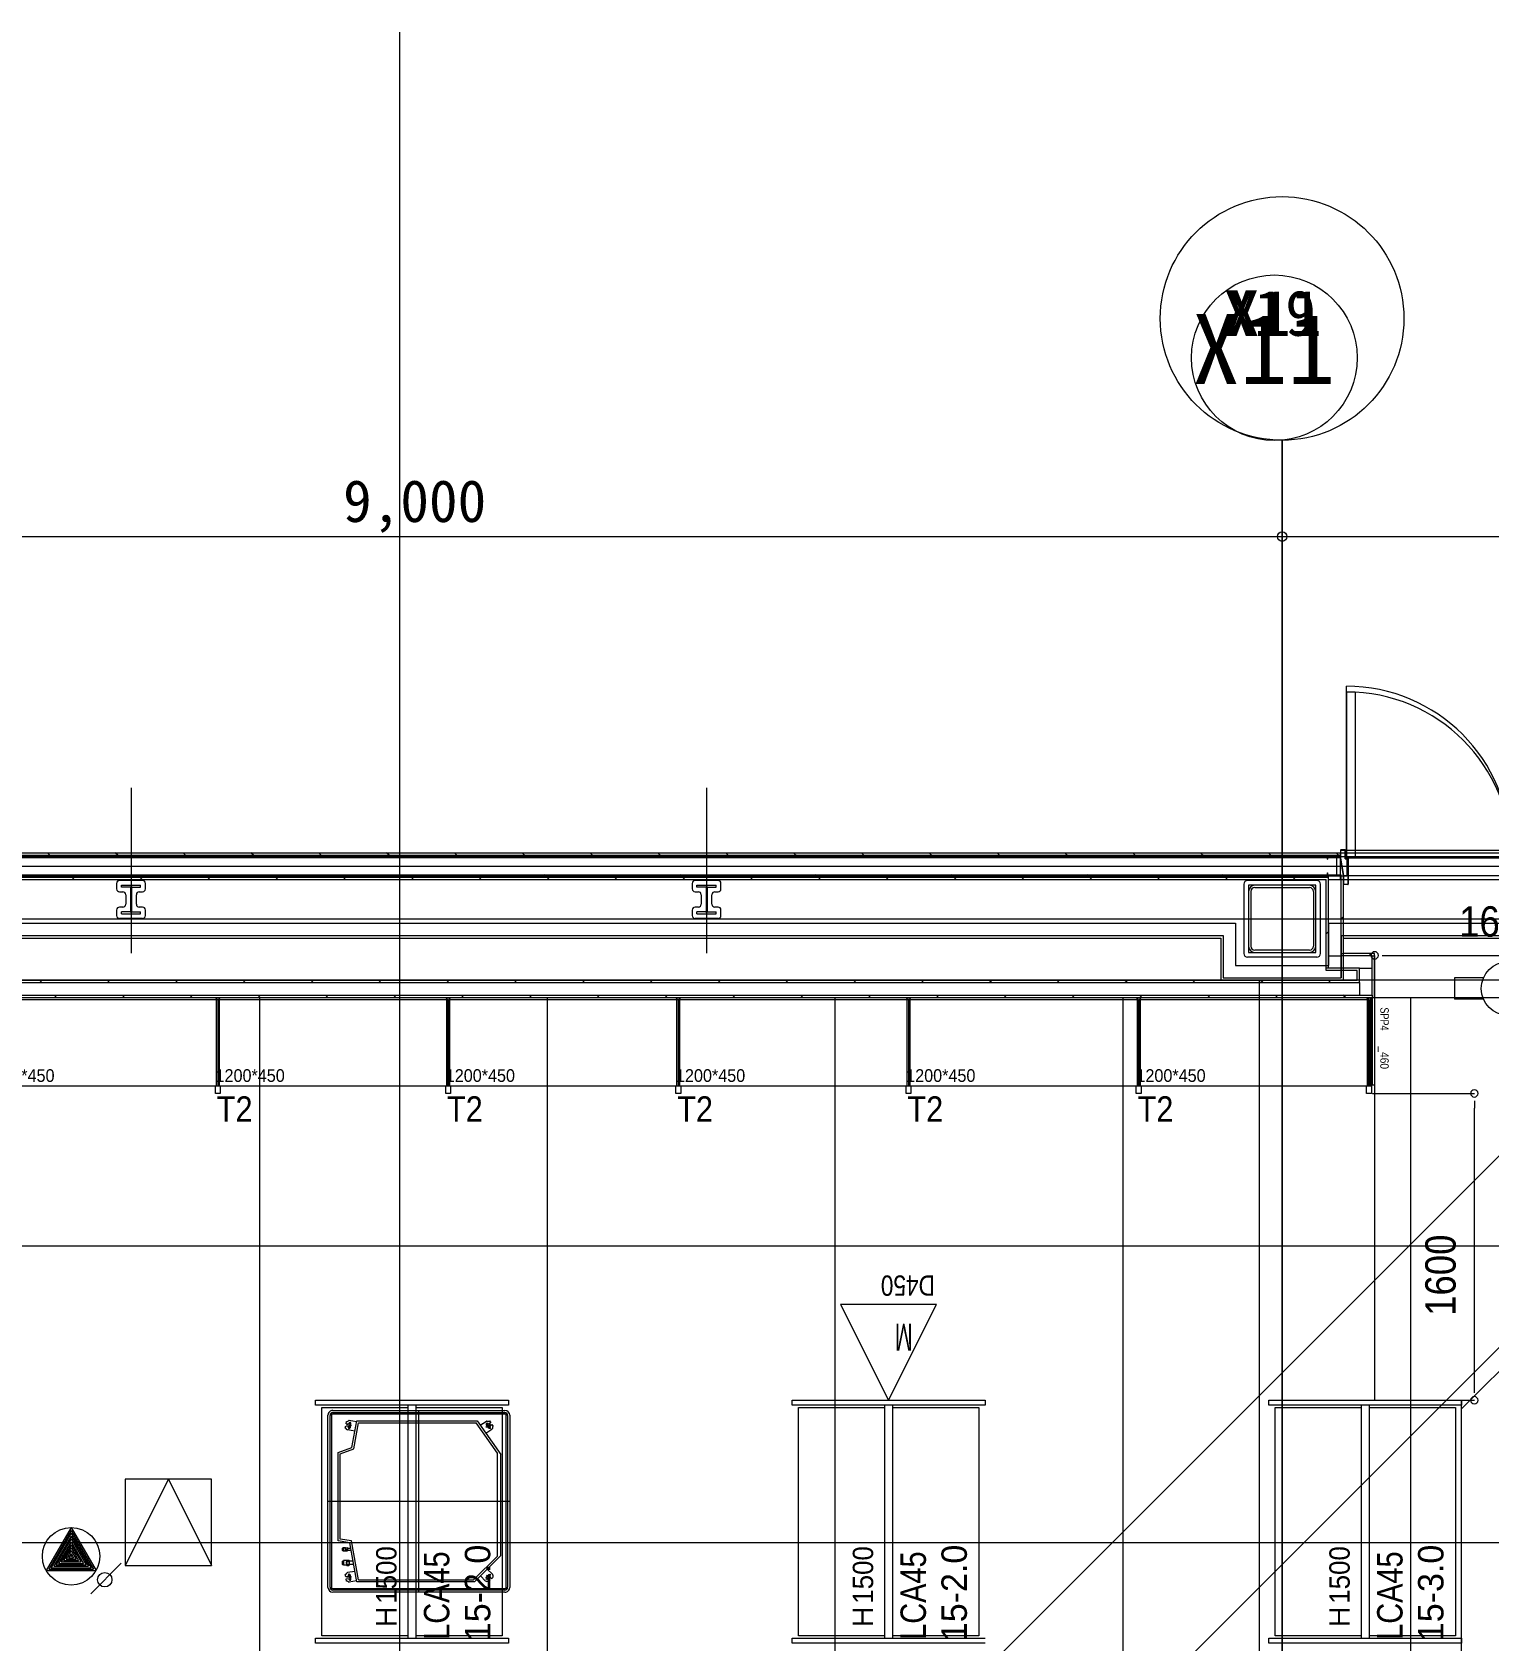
# Model space of a CAD drawing. Units: millimetres at full size, sheet at 1:100. Extents: x 3352 to 127672, y -40372 to 101181.
# Drawn here: x 45454 to 53047, y 4798 to 13185 of the extents above; entities that cross this region are included whole.
import ezdxf
from ezdxf.enums import TextEntityAlignment as Align

# ---------------------------------------------------------------- set-up
doc = ezdxf.new("R2010")
doc.units = ezdxf.units.MM
doc.header["$LTSCALE"] = 100
doc.header["$PDMODE"] = 32
doc.header["$PDSIZE"] = 50
doc.linetypes.add('CHAIN2', pattern=[12, 9, -1, 1, -1])
doc.linetypes.add('DASHED3', pattern=[4, 3, -1])
doc.layers.add('0-0', color=134, linetype='Continuous', lineweight=18)
doc.styles.add('Geneva', font='')
doc.styles.add('MS UI Gothic', font='')
doc.styles.add('ＭＳ ゴシック', font='')
doc.styles.add('ＭＳ Ｐゴシック', font='')
doc.styles.get('Geneva').set_extended_font_data('Geneva')
doc.styles.get('MS UI Gothic').set_extended_font_data('MS UI Gothic')
doc.styles.get('ＭＳ ゴシック').set_extended_font_data('MS Gothic')
doc.styles.get('ＭＳ Ｐゴシック').set_extended_font_data('MS PGothic')

msp = doc.modelspace()

# ---------------------------------------------------------------- linework, layer by layer
at = {"layer": '0-0', "color": 47}
for p, q in [((47369.8, 13184.6), (47369.8, -34300.8)), ((51969.8, 11057), (51969.8, -18478.1)), ((35014.8, 8906.7), (52274.8, 8906.7)), ((52274.8, 8906.7), (61274.8, 8906.7)), ((18347.6, 8836.7), (91067.1, 8836.7)), ((45919.8, 8736.7), (46019.8, 8736.7)), ((45919.8, 8727.7), (45919.8, 8736.7)), ((45964.8, 8727.7), (45919.8, 8727.7)), ((45966.8, 8725.7), (45966.8, 8599.7)), ((45972.8, 8725.7), (45972.8, 8599.7)), ((48919.8, 8736.7), (49019.8, 8736.7)), ((48919.8, 8727.7), (48919.8, 8736.7)), ((48964.8, 8727.7), (48919.8, 8727.7)), ((48966.8, 8725.7), (48966.8, 8599.7)), ((48972.8, 8725.7), (48972.8, 8599.7)), ((51826.8, 8724.7), (52112.8, 8724.7)), ((51806.8, 8704.7), (51806.8, 8418.7)), ((52132.8, 8704.7), (52132.8, 8418.7)), ((45919.8, 8588.7), (45919.8, 8597.7)), ((45964.8, 8597.7), (45919.8, 8597.7)), ((45974.8, 8597.7), (46019.8, 8597.7)), ((48919.8, 8588.7), (48919.8, 8597.7)), ((48964.8, 8597.7), (48919.8, 8597.7)), ((48974.8, 8597.7), (49019.8, 8597.7)), ((43212.3, 8539.2), (51727.3, 8539.2)), ((43277.3, 8474.2), (51662.3, 8474.2)), ((51662.3, 8474.2), (51662.3, 8254.2)), ((51727.3, 8539.2), (51727.3, 8319.2)), ((52212.3, 8539.2), (52212.3, 8319.2)), ((52277.3, 8474.2), (52277.3, 8254.2)), ((43289.8, 8461.7), (51649.8, 8461.7)), ((51649.8, 8461.7), (51649.8, 8241.7)), ((52112.8, 8398.7), (51826.8, 8398.7)), ((52289.8, 8461.7), (60649.8, 8461.7)), ((51727.3, 8319.2), (52212.3, 8319.2)), ((51649.8, 8241.7), (52289.8, 8241.7)), ((51662.3, 8254.2), (52277.3, 8254.2)), ((52867.7, 8254.1), (52867.7, 8142.1)), ((53019.4, 8254.1), (52867.7, 8254.1)), ((53019.4, 8142.1), (52867.7, 8142.1)), ((6146.3, 6856.7), (91067.1, 6856.7)), ((46996.3, 5076.3), (46996.1, 5973.6)), ((47021.1, 5998.6), (47918.7, 5998.6)), ((47943.7, 5973.6), (47943.7, 5076)), ((47121.3, 5805.5), (47145.9, 5944.8)), ((47145.9, 5944.8), (47774, 5944.8)), ((47774, 5944.8), (47897.4, 5768.6)), ((47049.9, 5779.5), (47121.3, 5805.5)), ((47049.9, 5319.6), (47049.9, 5779.5)), ((47897.4, 5242.4), (47897.4, 5768.6)), ((45657.5, 5373.5), (45540.6, 5171)), ((45657.5, 5388.5), (45787.4, 5163.5)), ((45657.5, 5373.5), (45774.4, 5171)), ((45551.4, 5344.6), (45551.4, 5344.6)), ((45657.5, 5358.5), (45553.5, 5178.5)), ((45657.5, 5343.5), (45566.5, 5186)), ((45657.5, 5328.5), (45579.5, 5193.5)), ((45657.5, 5313.5), (45592.5, 5201)), ((45657.5, 5298.5), (45605.5, 5208.5)), ((45657.5, 5358.5), (45761.4, 5178.5)), ((45657.5, 5343.5), (45748.4, 5186)), ((45657.5, 5328.5), (45735.4, 5193.5)), ((45657.5, 5313.5), (45722.4, 5201)), ((45657.5, 5298.5), (45709.4, 5208.5)), ((45763.5, 5344.6), (45763.5, 5344.6)), ((47109.9, 5309), (47049.9, 5319.6)), ((47145.9, 5104.8), (47109.9, 5309)), ((45507.5, 5238.5), (45507.5, 5238.5)), ((45592.5, 5201), (45722.4, 5201)), ((45605.5, 5208.5), (45709.4, 5208.5)), ((45657.5, 5283.5), (45618.5, 5216)), ((45618.5, 5216), (45696.4, 5216)), ((45657.5, 5268.5), (45631.5, 5223.5)), ((45631.5, 5223.5), (45683.4, 5223.5)), ((45657.5, 5253.5), (45644.5, 5231)), ((45644.5, 5231), (45670.5, 5231)), ((45657.5, 5283.5), (45696.4, 5216)), ((45657.5, 5268.5), (45683.4, 5223.5)), ((45657.5, 5253.5), (45670.5, 5231)), ((45918.4, 5201.6), (45760.1, 5043.3)), ((45807.5, 5238.5), (45807.5, 5238.5)), ((47897.4, 5242.4), (47759.8, 5104.8)), ((45540.6, 5171), (45774.4, 5171)), ((45551.4, 5132.5), (45551.4, 5132.5)), ((45553.5, 5178.5), (45761.4, 5178.5)), ((45566.5, 5186), (45748.4, 5186)), ((45579.5, 5193.5), (45735.4, 5193.5)), ((45763.5, 5132.5), (45763.5, 5132.5)), ((45657.5, 5088.5), (45657.5, 5088.5)), ((47918.7, 5051), (47021.3, 5051.3)), ((47759.8, 5104.8), (47145.9, 5104.8))]:
    msp.add_line(p, q, dxfattribs=at)
at = {"layer": '0-0', "color": 5}
for p, q in [((58716.4, 12942.2), (42469.8, -3304.4)), ((59716.4, 12942.2), (43469.8, -3304.4)), ((59716.4, 12942.2), (43469.8, -3304.4))]:
    msp.add_line(p, q, dxfattribs=at)
at = {"layer": '0-0'}
for p, q in [((51969.8, -18478.1), (51969.8, 11057)), ((42969.8, 10554.8), (51969.8, 10554.8)), ((51969.8, 10554.8), (60969.8, 10554.8)), ((36794.8, 8906.7), (52274.8, 8906.7)), ((36794.8, 8906.7), (52274.8, 8906.7)), ((36797.8, 8906.7), (52271.8, 8906.7)), ((36797.8, 8906.7), (52271.8, 8906.7)), ((36797.8, 8906.7), (52271.8, 8906.7)), ((36797.8, 8894.2), (52271.8, 8894.2)), ((36797.8, 8894.2), (52271.8, 8894.2)), ((36797.8, 8894.2), (52271.8, 8894.2)), ((45546.6, 8894.2), (45534.1, 8906.7)), ((45559.1, 8881.7), (45546.6, 8894.2)), ((45900.2, 8894.2), (45887.7, 8906.7)), ((45912.7, 8881.7), (45900.2, 8894.2)), ((46253.7, 8894.2), (46241.2, 8906.7)), ((46266.2, 8881.7), (46253.7, 8894.2)), ((46607.3, 8894.2), (46594.8, 8906.7)), ((46619.8, 8881.7), (46607.3, 8894.2)), ((46960.8, 8894.2), (46948.3, 8906.7)), ((46973.3, 8881.7), (46960.8, 8894.2)), ((47314.4, 8894.2), (47301.9, 8906.7)), ((47326.9, 8881.7), (47314.4, 8894.2)), ((47668, 8894.2), (47655.5, 8906.7)), ((47680.5, 8881.7), (47668, 8894.2)), ((48021.5, 8894.2), (48009, 8906.7)), ((48034, 8881.7), (48021.5, 8894.2)), ((48375.1, 8894.2), (48362.6, 8906.7)), ((48387.6, 8881.7), (48375.1, 8894.2)), ((48728.6, 8894.2), (48716.1, 8906.7)), ((48741.1, 8881.7), (48728.6, 8894.2)), ((49082.2, 8894.2), (49069.7, 8906.7)), ((49094.7, 8881.7), (49082.2, 8894.2)), ((49435.7, 8894.2), (49423.2, 8906.7)), ((49448.2, 8881.7), (49435.7, 8894.2)), ((49789.3, 8894.2), (49776.8, 8906.7)), ((49801.8, 8881.7), (49789.3, 8894.2)), ((50142.8, 8894.2), (50130.3, 8906.7)), ((50155.3, 8881.7), (50142.8, 8894.2)), ((50496.4, 8894.2), (50483.9, 8906.7)), ((50508.9, 8881.7), (50496.4, 8894.2)), ((50849.9, 8894.2), (50837.4, 8906.7)), ((50862.4, 8881.7), (50849.9, 8894.2)), ((51203.5, 8894.2), (51191, 8906.7)), ((51216, 8881.7), (51203.5, 8894.2)), ((51557, 8894.2), (51544.5, 8906.7)), ((51569.5, 8881.7), (51557, 8894.2)), ((51910.6, 8894.2), (51898.1, 8906.7)), ((51923.1, 8881.7), (51910.6, 8894.2)), ((52264.2, 8894.2), (52251.7, 8906.7)), ((52271.8, 8886.6), (52264.2, 8894.2)), ((52271.8, 8906.7), (62220.3, 8906.7)), ((52271.8, 8906.7), (52271.8, 8766.7)), ((24694.8, 8836.7), (84654.3, 8836.7)), ((24694.8, 8836.7), (84654.3, 8836.7)), ((35014.8, 8886.7), (52274.8, 8886.7)), ((36794.8, 8886.7), (52274.8, 8886.7)), ((36794.8, 8886.7), (52274.8, 8886.7)), ((36797.8, 8881.7), (52271.8, 8881.7)), ((36797.8, 8881.7), (52271.8, 8881.7)), ((36797.8, 8881.7), (52271.8, 8881.7)), ((36797.8, 8881.7), (52271.8, 8881.7)), ((36797.8, 8881.7), (52271.8, 8881.7)), ((36797.8, 8881.7), (52271.8, 8881.7)), ((52207.1, 8884.9), (52252.5, 8884.9)), ((52207.1, 8884.9), (52207.1, 8872.2)), ((52252.5, 8884.9), (52252.5, 8789.5)), ((52254.8, 8788.2), (52254.8, 8886.2)), ((52274.8, 8886.7), (61294.3, 8886.7)), ((52306.8, 8886.7), (52306.8, 8786.7)), ((35029.8, 8786.7), (51746.5, 8786.7)), ((36779.7, 8786.7), (51746.5, 8786.7)), ((36779.7, 8786.7), (51746.5, 8786.7)), ((36857.3, 8791.7), (52212.3, 8791.7)), ((36857.3, 8791.7), (52212.3, 8791.7)), ((36857.3, 8791.7), (52212.3, 8791.7)), ((36857.3, 8791.7), (52212.3, 8791.7)), ((36857.3, 8791.7), (52212.3, 8791.7)), ((36857.3, 8791.7), (52212.3, 8791.7)), ((36857.3, 8779.2), (52212.3, 8779.2)), ((36857.3, 8779.2), (52212.3, 8779.2)), ((36857.3, 8779.2), (52212.3, 8779.2)), ((36869.8, 8766.7), (52199.8, 8766.7)), ((36869.8, 8766.7), (52199.8, 8766.7)), ((36869.8, 8766.7), (52199.8, 8766.7)), ((45661.6, 8779.2), (45649.1, 8791.7)), ((45674.1, 8766.7), (45661.6, 8779.2)), ((45894.8, 8746.7), (45894.8, 8717.7)), ((46029.8, 8761.7), (45909.8, 8761.7)), ((45919.8, 8736.7), (46019.8, 8736.7)), ((45919.8, 8727.7), (45919.8, 8736.7)), ((45964.8, 8727.7), (45919.8, 8727.7)), ((45966.8, 8725.7), (45966.8, 8599.7)), ((45972.8, 8725.7), (45972.8, 8599.7)), ((46015.2, 8779.2), (46002.7, 8791.7)), ((46027.7, 8766.7), (46015.2, 8779.2)), ((46044.8, 8717.7), (46044.8, 8746.7)), ((46368.7, 8779.2), (46356.2, 8791.7)), ((46381.2, 8766.7), (46368.7, 8779.2)), ((46722.3, 8779.2), (46709.8, 8791.7)), ((46734.8, 8766.7), (46722.3, 8779.2)), ((47075.8, 8779.2), (47063.3, 8791.7)), ((47088.3, 8766.7), (47075.8, 8779.2)), ((47429.4, 8779.2), (47416.9, 8791.7)), ((47441.9, 8766.7), (47429.4, 8779.2)), ((47783, 8779.2), (47770.5, 8791.7)), ((47795.5, 8766.7), (47783, 8779.2)), ((48136.5, 8779.2), (48124, 8791.7)), ((48149, 8766.7), (48136.5, 8779.2)), ((48490.1, 8779.2), (48477.6, 8791.7)), ((48502.6, 8766.7), (48490.1, 8779.2)), ((48843.6, 8779.2), (48831.1, 8791.7)), ((48856.1, 8766.7), (48843.6, 8779.2)), ((48894.8, 8746.7), (48894.8, 8717.7)), ((49029.8, 8761.7), (48909.8, 8761.7)), ((48919.8, 8736.7), (49019.8, 8736.7)), ((48919.8, 8727.7), (48919.8, 8736.7)), ((48964.8, 8727.7), (48919.8, 8727.7)), ((48966.8, 8725.7), (48966.8, 8599.7)), ((48972.8, 8725.7), (48972.8, 8599.7)), ((49044.8, 8717.7), (49044.8, 8746.7)), ((49197.2, 8779.2), (49184.7, 8791.7)), ((49209.7, 8766.7), (49197.2, 8779.2)), ((49550.7, 8779.2), (49538.2, 8791.7)), ((49563.2, 8766.7), (49550.7, 8779.2)), ((49904.3, 8779.2), (49891.8, 8791.7)), ((49916.8, 8766.7), (49904.3, 8779.2)), ((50257.8, 8779.2), (50245.3, 8791.7)), ((50270.3, 8766.7), (50257.8, 8779.2)), ((50611.4, 8779.2), (50598.9, 8791.7)), ((50623.9, 8766.7), (50611.4, 8779.2)), ((50964.9, 8779.2), (50952.4, 8791.7)), ((50977.4, 8766.7), (50964.9, 8779.2)), ((51318.5, 8779.2), (51306, 8791.7)), ((51331, 8766.7), (51318.5, 8779.2)), ((51672, 8779.2), (51659.5, 8791.7)), ((51684.5, 8766.7), (51672, 8779.2)), ((51746.5, 8786.7), (52306.8, 8786.7)), ((51769.8, 8741.7), (51769.8, 8381.7)), ((52149.8, 8761.7), (51789.8, 8761.7)), ((52025.6, 8779.2), (52013.1, 8791.7)), ((52038.1, 8766.7), (52025.6, 8779.2)), ((52169.8, 8381.7), (52169.8, 8741.7)), ((52199.8, 8304.2), (52199.8, 8766.7)), ((52204.8, 8802.2), (52207.1, 8802.2)), ((52204.8, 8802.2), (52204.8, 8787.2)), ((52207.1, 8802.2), (52207.1, 8789.5)), ((52207.1, 8789.5), (52252.5, 8789.5)), ((52212.3, 8791.7), (52277.3, 8791.7)), ((52212.3, 8304.2), (52212.3, 8791.7)), ((52212.3, 8767.7), (52289.8, 8767.7)), ((52271.8, 8766.7), (54057.8, 8766.7)), ((52277.3, 8254.2), (52277.3, 8791.7)), ((52289.8, 8787.2), (61253.8, 8787.2)), ((52289.8, 8241.7), (52289.8, 8767.7)), ((45909.8, 8702.7), (45926.8, 8702.7)), ((45941.8, 8687.7), (45941.8, 8637.7)), ((45997.8, 8637.7), (45997.8, 8687.7)), ((46012.8, 8702.7), (46029.8, 8702.7)), ((48909.8, 8702.7), (48926.8, 8702.7)), ((48941.8, 8687.7), (48941.8, 8637.7)), ((48997.8, 8637.7), (48997.8, 8687.7)), ((49012.8, 8702.7), (49029.8, 8702.7)), ((45894.8, 8607.7), (45894.8, 8578.7)), ((45926.8, 8622.7), (45909.8, 8622.7)), ((46029.8, 8563.7), (45909.8, 8563.7)), ((45919.8, 8588.7), (45919.8, 8597.7)), ((45964.8, 8597.7), (45919.8, 8597.7)), ((45974.8, 8597.7), (46019.8, 8597.7)), ((46029.8, 8622.7), (46012.8, 8622.7)), ((46044.8, 8578.7), (46044.8, 8607.7)), ((48894.8, 8607.7), (48894.8, 8578.7)), ((48926.8, 8622.7), (48909.8, 8622.7)), ((49029.8, 8563.7), (48909.8, 8563.7)), ((48919.8, 8588.7), (48919.8, 8597.7)), ((48964.8, 8597.7), (48919.8, 8597.7)), ((48974.8, 8597.7), (49019.8, 8597.7)), ((49029.8, 8622.7), (49012.8, 8622.7)), ((49044.8, 8578.7), (49044.8, 8607.7)), ((52289.8, 8574.1), (52277.3, 8561.6)), ((42649.8, 8539.2), (51727.3, 8539.2)), ((42649.8, 8474.2), (51662.3, 8474.2)), ((51662.3, 8474.2), (51662.3, 8254.2)), ((51727.3, 8539.2), (51727.3, 8319.2)), ((52212.3, 8496.6), (52199.8, 8484.1)), ((42649.8, 8461.7), (51649.8, 8461.7)), ((51649.8, 8461.7), (51649.8, 8241.7)), ((51727.3, 8319.2), (52212.3, 8319.2)), ((52149.8, 8361.7), (51789.8, 8361.7)), ((52199.8, 8291.7), (52199.8, 8304.2)), ((52212.3, 8304.2), (52199.8, 8304.2)), ((52212.3, 8369.2), (52277.3, 8369.2)), ((52373.9, 8304.2), (52212.3, 8304.2)), ((52277.3, 8381.7), (52289.8, 8381.7)), ((52438.9, 8369.2), (52277.3, 8369.2)), ((52451.4, 8381.7), (52289.8, 8381.7)), ((52423.1, 8381.7), (52435.6, 8369.2)), ((52438.9, 8164.2), (52438.9, 8304.2)), ((52452.3, 8151.7), (52452.3, 8371.4)), ((52528.5, 8371.4), (53976, 8371.4)), ((36869.8, 8241.7), (52361.4, 8241.7)), ((36869.8, 8241.7), (52361.4, 8241.7)), ((36869.8, 8241.7), (52361.4, 8241.7)), ((36869.8, 8229.2), (52361.4, 8229.2)), ((36869.8, 8229.2), (52361.4, 8229.2)), ((36869.8, 8229.2), (52361.4, 8229.2)), ((36869.8, 8229.2), (52361.4, 8229.2)), ((36869.8, 8229.2), (52361.4, 8229.2)), ((36869.8, 8229.2), (52361.4, 8229.2)), ((45504.5, 8229.2), (45492, 8241.7)), ((45858.1, 8229.2), (45845.6, 8241.7)), ((46211.6, 8229.2), (46199.1, 8241.7)), ((46565.2, 8229.2), (46552.7, 8241.7)), ((46918.7, 8229.2), (46906.2, 8241.7)), ((47272.3, 8229.2), (47259.8, 8241.7)), ((47625.8, 8229.2), (47613.3, 8241.7)), ((47979.4, 8229.2), (47966.9, 8241.7)), ((48333, 8229.2), (48320.5, 8241.7)), ((48686.5, 8229.2), (48674, 8241.7)), ((49040.1, 8229.2), (49027.6, 8241.7)), ((49393.6, 8229.2), (49381.1, 8241.7)), ((49747.2, 8229.2), (49734.7, 8241.7)), ((50100.7, 8229.2), (50088.2, 8241.7)), ((50454.3, 8229.2), (50441.8, 8241.7)), ((50807.8, 8229.2), (50795.3, 8241.7)), ((51161.4, 8229.2), (51148.9, 8241.7)), ((51514.9, 8229.2), (51502.4, 8241.7)), ((51649.8, 8241.7), (52289.8, 8241.7)), ((51662.3, 8254.2), (52277.3, 8254.2)), ((51868.5, 8229.2), (51856, 8241.7)), ((52361.4, 8291.7), (52199.8, 8291.7)), ((52222, 8229.2), (52209.5, 8241.7)), ((52361.4, 8241.7), (52361.4, 8291.7)), ((52373.9, 8229.2), (52373.9, 8291.7)), ((32775.8, 8151.7), (54505.2, 8151.7)), ((32775.8, 8151.7), (54505.2, 8151.7)), ((36792.3, 8151.7), (52438.9, 8151.7)), ((36792.3, 8151.7), (52438.9, 8151.7)), ((36792.3, 8151.7), (52438.9, 8151.7)), ((36857.3, 8164.2), (52373.9, 8164.2)), ((36857.3, 8164.2), (52373.9, 8164.2)), ((36857.3, 8164.2), (52373.9, 8164.2)), ((36857.3, 8164.2), (52373.9, 8164.2)), ((36857.3, 8164.2), (52373.9, 8164.2)), ((36857.3, 8164.2), (52373.9, 8164.2)), ((45582, 8151.7), (45569.5, 8164.2)), ((45935.6, 8151.7), (45923.1, 8164.2)), ((46289.1, 8151.7), (46276.6, 8164.2)), ((46415.3, 7691.7), (46415.3, 8148.7)), ((46421.8, 8141.7), (46421.8, 7691.7)), ((46423.8, 7691.7), (46423.8, 8141.7)), ((46423.8, 8141.7), (47621.8, 8141.7)), ((46429.3, 8148.7), (46429.3, 7691.7)), ((46642.7, 8151.7), (46630.2, 8164.2)), ((46996.2, 8151.7), (46983.7, 8164.2)), ((47349.8, 8151.7), (47337.3, 8164.2)), ((47615.3, 7691.7), (47615.3, 8148.7)), ((47621.8, 8141.7), (47621.8, 7691.7)), ((47623.8, 7691.7), (47623.8, 8141.7)), ((47623.8, 8141.7), (48821.8, 8141.7)), ((47629.3, 8148.7), (47629.3, 7691.7)), ((47703.3, 8151.7), (47690.8, 8164.2)), ((48056.9, 8151.7), (48044.4, 8164.2)), ((48410.5, 8151.7), (48398, 8164.2)), ((48764, 8151.7), (48751.5, 8164.2)), ((48815.3, 7691.7), (48815.3, 8148.7)), ((48821.8, 8141.7), (48821.8, 7691.7)), ((48823.8, 7691.7), (48823.8, 8141.7)), ((48823.8, 8141.7), (50021.8, 8141.7)), ((48829.3, 8148.7), (48829.3, 7691.7)), ((49117.6, 8151.7), (49105.1, 8164.2)), ((49471.1, 8151.7), (49458.6, 8164.2)), ((49824.7, 8151.7), (49812.2, 8164.2)), ((50015.3, 7691.7), (50015.3, 8148.7)), ((50021.8, 8141.7), (50021.8, 7691.7)), ((50023.8, 7691.7), (50023.8, 8141.7)), ((50023.8, 8141.7), (51221.8, 8141.7)), ((50029.3, 8148.7), (50029.3, 7691.7)), ((50178.2, 8151.7), (50165.7, 8164.2)), ((50531.8, 8151.7), (50519.3, 8164.2)), ((50885.3, 8151.7), (50872.8, 8164.2)), ((51215.3, 7691.7), (51215.3, 8148.7)), ((51221.8, 8141.7), (51221.8, 7691.7)), ((51223.8, 8141.7), (52421.8, 8141.7)), ((51223.8, 7691.7), (51223.8, 8141.7)), ((51238.9, 8151.7), (51226.4, 8164.2)), ((51229.3, 8148.7), (51229.3, 7691.7)), ((51592.4, 8151.7), (51579.9, 8164.2)), ((51946, 8151.7), (51933.5, 8164.2)), ((52299.5, 8151.7), (52287, 8164.2)), ((52415.3, 8151.7), (52415.3, 8148.7)), ((52415.3, 7691.7), (52415.3, 8148.7)), ((52421.8, 8141.7), (52421.8, 7691.7)), ((52429.3, 8148.7), (52429.3, 7691.7)), ((52434.8, 8151.7), (52434.8, 8148.7)), ((52434.8, 8148.7), (52434.8, 7694.7)), ((52440.3, 8148.7), (52440.3, 8151.7)), ((52452.3, 7696.7), (52452.3, 8146.7)), ((52420.3, 8081.7), (52420.3, 8031.7)), ((52435.3, 8031.7), (52435.3, 8081.7)), ((52420.3, 7811.7), (52420.3, 7761.7)), ((52435.3, 7761.7), (52435.3, 7811.7)), ((52420.8, 7694.7), (52420.8, 7691.7)), ((52440.9, 7651.7), (52971.8, 7651.7)), ((52971.8, 6128), (52971.8, 7575.4)), ((51900.2, 6051.7), (52971.8, 6051.7)), ((51900.2, 6026.7), (51900.2, 6051.7)), ((47414.3, 4810.7), (47414.3, 6026.7)), ((47454.3, 6026.7), (47454.3, 4810.7)), ((49898.5, 4810.7), (49898.5, 6026.7)), ((49938.5, 6026.7), (49938.5, 4810.7)), ((52382.7, 4810.7), (52382.7, 6026.7)), ((52422.7, 6026.7), (52422.7, 4810.7)), ((46164.8, 5640.1), (45939.8, 5190.1)), ((45939.8, 5640.1), (45939.8, 5190.1)), ((91067.1, 5308.5), (18347.6, 5308.5)), ((91067.1, 5308.5), (18347.6, 5308.5)), ((91067.1, 5308.5), (18347.6, 5308.5)), ((91067.1, 5308.5), (18347.6, 5308.5)), ((91067.1, 5308.5), (18347.6, 5308.5)), ((45939.8, 5190.1), (46389.8, 5190.1)), ((47904.3, 4822.7), (47454.3, 4822.7)), ((49416, 4810.7), (50421, 4810.7)), ((50388.5, 4822.7), (49938.5, 4822.7)), ((52872.7, 4822.7), (52422.7, 4822.7))]:
    msp.add_line(p, q, dxfattribs=at)
at = {"layer": '0-0', "linetype": 'CHAIN2'}
for p, q in [((51969.8, 11057), (51969.8, -18478.1)), ((45969.8, 9245.3), (45969.8, 8382.8)), ((48969.8, 9245.3), (48969.8, 8382.8)), ((18347.6, 8836.7), (91067.1, 8836.7)), ((18347.6, 8836.7), (91067.1, 8836.7)), ((24446.9, 8561.7), (91067.1, 8561.7)), ((24446.9, 8561.7), (91067.1, 8561.7))]:
    msp.add_line(p, q, dxfattribs=at)
at = {"layer": '0-0', "color": 4}
for p, q in [((42969.8, 10554.8), (51969.8, 10554.8)), ((51969.8, 10554.8), (60969.8, 10554.8)), ((45969.8, 9245.3), (45969.8, 8382.8)), ((48969.8, 9245.3), (48969.8, 8382.8)), ((45894.8, 8746.7), (45894.8, 8717.7)), ((46029.8, 8761.7), (45909.8, 8761.7)), ((46044.8, 8717.7), (46044.8, 8746.7)), ((48894.8, 8746.7), (48894.8, 8717.7)), ((49029.8, 8761.7), (48909.8, 8761.7)), ((49044.8, 8717.7), (49044.8, 8746.7)), ((51769.8, 8741.7), (51769.8, 8381.7)), ((52149.8, 8761.7), (51789.8, 8761.7)), ((52169.8, 8381.7), (52169.8, 8741.7)), ((45909.8, 8702.7), (45926.8, 8702.7)), ((45941.8, 8687.7), (45941.8, 8637.7)), ((45997.8, 8637.7), (45997.8, 8687.7)), ((46012.8, 8702.7), (46029.8, 8702.7)), ((48909.8, 8702.7), (48926.8, 8702.7)), ((48941.8, 8687.7), (48941.8, 8637.7)), ((48997.8, 8637.7), (48997.8, 8687.7)), ((49012.8, 8702.7), (49029.8, 8702.7)), ((24446.9, 8561.7), (91067.1, 8561.7)), ((45894.8, 8607.7), (45894.8, 8578.7)), ((45926.8, 8622.7), (45909.8, 8622.7)), ((46029.8, 8563.7), (45909.8, 8563.7)), ((46029.8, 8622.7), (46012.8, 8622.7)), ((46044.8, 8578.7), (46044.8, 8607.7)), ((48894.8, 8607.7), (48894.8, 8578.7)), ((48926.8, 8622.7), (48909.8, 8622.7)), ((49029.8, 8563.7), (48909.8, 8563.7)), ((49029.8, 8622.7), (49012.8, 8622.7)), ((49044.8, 8578.7), (49044.8, 8607.7)), ((52149.8, 8361.7), (51789.8, 8361.7)), ((27388.3, 8243.7), (65728.8, 8243.7)), ((27388.3, 8151.7), (65728.8, 8151.7)), ((47007, 5076.8), (47007, 5972.7)), ((47022, 5987.7), (47917.7, 5987.7)), ((47469.9, 5051.1), (47469.9, 5998.6)), ((47932.7, 5972.7), (47932.7, 5076.8)), ((47086.5, 5906.4), (47088.6, 5918.2)), ((47095.1, 5898.8), (47090.2, 5905.8)), ((47090.5, 5929.1), (47092.6, 5940.9)), ((47092.5, 5928.7), (47090.5, 5929.1)), ((47090.6, 5917.9), (47101.7, 5915.9)), ((47092.6, 5940.9), (47094.6, 5940.5)), ((47118.8, 5918.5), (47093, 5923.1)), ((47136.2, 5890), (47098.4, 5896.7)), ((47101.7, 5915.9), (47101.1, 5912.5)), ((47112, 5939.8), (47105, 5900.4)), ((47144.9, 5939.3), (47107.1, 5946)), ((47112.9, 5910.4), (47116, 5928.1)), ((47130.6, 5797.7), (47154.7, 5934.3)), ((47154.7, 5934.3), (47768.5, 5934.3)), ((47879.4, 5776), (47768.5, 5934.3)), ((47801.9, 5928.5), (47790.8, 5920.7)), ((47802.3, 5928.8), (47803.9, 5929.9)), ((47803.9, 5929.9), (47822.3, 5942.8)), ((47844.1, 5927.5), (47818.4, 5909.5)), ((47819.5, 5879.8), (47851, 5901.8)), ((47820.7, 5934.7), (47842.8, 5903.1)), ((47821.7, 5922.8), (47832, 5908.1)), ((47826, 5943.6), (47834.4, 5942.1)), ((47833.5, 5926.9), (47831.5, 5929.7)), ((47837.5, 5944.3), (47844.4, 5934.5)), ((47854.5, 5913.5), (47853, 5905.1)), ((47856, 5914.5), (47854.5, 5913.5)), ((47060.4, 5772.2), (47130.6, 5797.7)), ((47060.4, 5328.4), (47060.4, 5772.2)), ((47879.4, 5239.2), (47879.4, 5776)), ((46996.2, 5524.8), (47943.7, 5524.8)), ((47118.9, 5318.1), (47060.4, 5328.4)), ((47154.7, 5115.3), (47118.9, 5318.1)), ((47072.6, 5281.2), (47069.9, 5278.4)), ((47069.9, 5278.4), (47069.9, 5270.4)), ((47072.6, 5214.3), (47069.9, 5211.5)), ((47069.9, 5211.5), (47069.9, 5198)), ((47074.7, 5281.2), (47072.6, 5281.2)), ((47075.9, 5282.3), (47074.7, 5281.2)), ((47074.7, 5281.2), (47074.7, 5267.7)), ((47074.7, 5267.7), (47075.9, 5266.5)), ((47086.4, 5282.3), (47075.9, 5282.3)), ((47075.9, 5266.5), (47086.4, 5266.5)), ((47075.9, 5214.3), (47075.9, 5209.4)), ((47075.9, 5209.4), (47075.9, 5195.3)), ((47092.9, 5215.9), (47077.5, 5215.9)), ((47077.5, 5215.9), (47077.5, 5193.6)), ((47086.6, 5276.5), (47086.4, 5278.7)), ((47086.4, 5278.7), (47086.4, 5270.2)), ((47086.4, 5270.5), (47086.6, 5272.4)), ((47086.4, 5270.2), (47086.4, 5265.9)), ((47086.4, 5265.9), (47087.1, 5265.9)), ((47087.1, 5274.4), (47086.6, 5276.5)), ((47087.1, 5282.9), (47096.6, 5282.9)), ((47087.1, 5265.9), (47096.6, 5265.9)), ((47093.9, 5218.5), (47092.9, 5216.8)), ((47092.9, 5215.1), (47092.9, 5216.8)), ((47092.9, 5215.1), (47092.9, 5204.6)), ((47092.9, 5205.1), (47093.2, 5208.3)), ((47092.9, 5204.6), (47092.9, 5194.3)), ((47093.2, 5208.3), (47093.9, 5211.5)), ((47093.9, 5218.6), (47093.9, 5218.5)), ((47093.9, 5211.5), (47105.8, 5211.5)), ((47097.4, 5282.9), (47096.6, 5282.9)), ((47097.4, 5278.4), (47097.1, 5276.4)), ((47097.2, 5272.3), (47097.4, 5270.2)), ((47097.4, 5282.9), (47097.4, 5278.7)), ((47115.1, 5279.2), (47097.4, 5279.2)), ((47097.4, 5278.7), (47097.4, 5278.4)), ((47097.4, 5278.7), (47097.4, 5270.2)), ((47097.4, 5270.2), (47097.4, 5265.9)), ((47097.4, 5269.6), (47116.8, 5269.6)), ((47105.8, 5218.5), (47105.8, 5218.6)), ((47105.8, 5211.5), (47106.6, 5208.1)), ((47106.9, 5216.8), (47105.9, 5218.5)), ((47106.6, 5208.1), (47106.9, 5204.6)), ((47106.9, 5216.8), (47106.9, 5215.1)), ((47106.9, 5215.1), (47106.9, 5204.6)), ((47107.6, 5212.7), (47106.9, 5213.5)), ((47126.8, 5212.7), (47106.9, 5212.7)), ((47106.9, 5204.6), (47106.9, 5194.3)), ((47755.4, 5115.3), (47879.4, 5239.2)), ((47069.9, 5198), (47072.6, 5195.3)), ((47072.6, 5195.3), (47075.9, 5195.3)), ((47075.9, 5195.3), (47077.5, 5193.6)), ((47077.5, 5193.6), (47092.9, 5193.6)), ((47086.5, 5143.2), (47088.5, 5143.5)), ((47088.6, 5131.4), (47086.5, 5143.2)), ((47088.5, 5143.5), (47090.2, 5143.9)), ((47090.6, 5131.7), (47088.6, 5131.4)), ((47090.2, 5143.9), (47095.1, 5150.8)), ((47090.5, 5120.5), (47092.5, 5120.9)), ((47092.6, 5108.7), (47090.5, 5120.5)), ((47101.7, 5133.7), (47090.6, 5131.7)), ((47092.9, 5192.8), (47093.9, 5191)), ((47093.9, 5197.6), (47105.8, 5197.6)), ((47093.9, 5190.9), (47105.8, 5190.9)), ((47119.3, 5131.2), (47095.4, 5127)), ((47136.2, 5159.6), (47098.4, 5152.9)), ((47101.1, 5137.1), (47101.7, 5133.7)), ((47105.1, 5148.7), (47112, 5109.9)), ((47105.9, 5191), (47106.9, 5192.8)), ((47106.9, 5196.8), (47129.6, 5196.8)), ((47106.9, 5194.3), (47106.9, 5192.8)), ((47116, 5121.5), (47112.9, 5139.2)), ((47791.1, 5136.1), (47818.2, 5108.9)), ((47845.6, 5144.6), (47818.3, 5117.3)), ((47833.8, 5141.4), (47821.1, 5128.7)), ((47823.3, 5139.2), (47840.1, 5122.4)), ((47826.4, 5171.4), (47853.6, 5144.3)), ((47829.6, 5120.2), (47832.1, 5122.6)), ((47832.1, 5122.6), (47840.1, 5114.7)), ((47839.9, 5130.4), (47842.3, 5132.9)), ((47847.8, 5122.4), (47839.9, 5130.4)), ((47849.3, 5121), (47847.8, 5122.4)), ((47857.7, 5129.5), (47849.3, 5121)), ((47855.1, 5140.7), (47855.1, 5132.2)), ((47855.1, 5132.2), (47856.3, 5130.9)), ((47856.3, 5130.9), (47857.7, 5129.5)), ((47917.7, 5061.8), (47022, 5061.8)), ((47144.9, 5110.3), (47107.1, 5103.7)), ((47154.7, 5115.3), (47186.9, 5115.3)), ((47186.9, 5115.3), (47755.4, 5115.3)), ((47830.3, 5107.4), (47821.8, 5107.4)), ((47841.5, 5113.2), (47833, 5104.8)), ((47840.1, 5114.7), (47841.5, 5113.2))]:
    msp.add_line(p, q, dxfattribs=at)
at = {"layer": '0-0', "color": 8}
for p, q in [((52304.8, 8919.2), (52304.8, 9774.2)), ((52274.8, 8920.2), (52274.8, 8877.2)), ((52297.8, 8922.2), (52276.8, 8922.2)), ((52298.2, 8874.6), (52298.2, 8920.6)), ((52299.8, 8920.2), (52299.8, 8876.2)), ((52304.8, 8919.2), (52304.8, 8879.2)), ((52304.8, 8919.2), (53159.8, 8919.2)), ((52289.8, 8787.2), (52274.8, 8877.2)), ((52291.3, 8787.5), (52276.3, 8877.5)), ((52298.2, 8874.6), (52313.2, 8874.6)), ((52312.8, 8876.2), (52299.8, 8876.2)), ((52304.8, 8879.2), (53159.8, 8879.2)), ((52314.8, 8874.2), (52314.8, 8742.7)), ((52289.8, 8742.7), (52289.8, 8787.2)), ((52291.4, 8742.3), (52291.4, 8787.2)), ((52312.8, 8740.7), (52291.8, 8740.7)), ((52490.4, 8371.4), (52528.5, 8371.4)), ((52971.8, 7613.6), (52971.8, 7575.4)), ((52971.8, 6089.8), (52971.8, 6128))]:
    msp.add_line(p, q, dxfattribs=at)
at = {"layer": '0-0', "color": 1}
msp.add_line((24694.8, 8836.7), (84654.3, 8836.7), dxfattribs=at)
at = {"layer": '0-0', "linetype": 'DASHED3'}
msp.add_line((52289.8, 8461.7), (54039.8, 8461.7), dxfattribs=at)
at = {"layer": '0-0', "color": 3}
msp.add_line((51849.8, 8241.7), (51849.8, 6.7), dxfattribs=at)
at = {"layer": '0-0', "color": 6}
msp.add_line((51849.8, 8241.7), (51849.8, 6.7), dxfattribs=at)
at = {"layer": '0-0', "color": 254}
for p, q in [((46640.5, -633.3), (46640.5, 8151.7)), ((48140.5, -633.3), (48140.5, 8151.7)), ((49640.5, -633.3), (49640.5, 8151.7)), ((51140.5, -633.3), (51140.5, 8151.7)), ((52640.5, -633.3), (52640.5, 8151.7))]:
    msp.add_line(p, q, dxfattribs=at)
at = {"layer": '0-0', "color": 140}
msp.add_line((52905.2, 6007.6), (54363.3, 7465.7), dxfattribs=at)
at = {"layer": '0-0', "color": 150}
msp.add_line((52905.2, -633.3), (52905.2, 6051.7), dxfattribs=at)
at = {"layer": '0-0'}
for points in [[(52306.8, 8886.7), (52306.8, 9744.7), (52351.2, 9744.7), (52351.2, 8886.7)], [(52204.8, 8887.2), (52204.8, 8872.2), (52207.1, 8872.2)], [(45974.8, 8727.7), (46019.8, 8727.7), (46019.8, 8736.7)], [(48974.8, 8727.7), (49019.8, 8727.7), (49019.8, 8736.7)], [(45919.8, 8588.7), (46019.8, 8588.7), (46019.8, 8597.7)], [(48919.8, 8588.7), (49019.8, 8588.7), (49019.8, 8597.7)], [(52373.9, 8291.7), (52373.9, 8304.2), (52438.9, 8304.2), (52438.9, 8369.2), (52451.4, 8369.2)], [(52451.4, 8151.7), (52451.4, 8369.2), (52451.4, 8381.7)], [(52361.4, 8229.2), (52373.9, 8229.2), (52373.9, 8164.2), (52438.9, 8164.2), (52438.9, 8151.7), (52451.4, 8151.7)], [(45223.8, 7691.7), (45223.8, 8141.7), (46421.8, 8141.7)], [(46434.8, 8151.7), (46434.8, 8148.7), (46409.8, 8148.7), (46409.8, 8151.7)], [(47634.8, 8151.7), (47634.8, 8148.7), (47609.8, 8148.7), (47609.8, 8151.7)], [(48834.8, 8151.7), (48834.8, 8148.7), (48809.8, 8148.7), (48809.8, 8151.7)], [(50034.8, 8151.7), (50034.8, 8148.7), (50009.8, 8148.7), (50009.8, 8151.7)], [(51234.8, 8151.7), (51234.8, 8148.7), (51209.8, 8148.7), (51209.8, 8151.7)], [(52440.3, 8148.7), (52409.8, 8148.7), (52409.8, 8151.7)], [(52434.8, 7656.7), (52437.8, 7656.7), (52437.8, 7694.7), (52420.8, 7694.7), (52420.8, 8148.7)], [(52438.3, 8146.7), (52438.3, 7696.7), (52452.3, 7696.7)], [(52438.3, 8081.7), (52417.3, 8081.7), (52417.3, 8031.7), (52438.3, 8031.7)], [(52438.3, 7811.7), (52417.3, 7811.7), (52417.3, 7761.7), (52438.3, 7761.7)], [(44023.8, 7691.7), (52434.8, 7691.7), (52434.8, 7651.7), (52409.8, 7651.7), (52409.8, 7691.7)], [(46434.8, 7691.7), (46434.8, 7651.7), (46409.8, 7651.7), (46409.8, 7691.7)], [(47634.8, 7691.7), (47634.8, 7651.7), (47609.8, 7651.7), (47609.8, 7691.7)], [(48834.8, 7691.7), (48834.8, 7651.7), (48809.8, 7651.7), (48809.8, 7691.7)], [(50034.8, 7691.7), (50034.8, 7651.7), (50009.8, 7651.7), (50009.8, 7691.7)], [(51234.8, 7691.7), (51234.8, 7651.7), (51209.8, 7651.7), (51209.8, 7691.7)], [(52905.2, 6051.7), (52905.2, 6026.7), (51900.2, 6026.7)], [(47414.3, 4822.7), (46964.3, 4822.7), (46964.3, 6014.7), (47414.3, 6014.7)], [(47454.3, 6014.7), (47904.3, 6014.7), (47904.3, 4822.7)], [(49898.5, 4822.7), (49448.5, 4822.7), (49448.5, 6014.7), (49898.5, 6014.7)], [(49938.5, 6014.7), (50388.5, 6014.7), (50388.5, 4822.7)], [(52382.7, 4822.7), (51932.7, 4822.7), (51932.7, 6014.7), (52382.7, 6014.7)], [(52422.7, 6014.7), (52872.7, 6014.7), (52872.7, 4822.7)], [(46164.8, 5640.1), (46389.8, 5190.1), (46389.8, 5640.1), (45939.8, 5640.1)], [(50421, 4785.7), (49416, 4785.7), (49416, 4810.7)]]:
    msp.add_lwpolyline(points, dxfattribs=at)
at = {"layer": '0-0', "color": 8}
for points in [[(52276.4, 8877.2), (52276.4, 8920.6), (52298.2, 8920.6)], [(52291.4, 8742.3), (52313.2, 8742.3), (52313.2, 8874.6)]]:
    msp.add_lwpolyline(points, dxfattribs=at)
at = {"layer": '0-0', "color": 13}
for points in [[(23269.8, -14593.3), (23269.8, 101.7), (24694.8, 101.7), (24694.8, 8836.7), (84654.3, 8836.7), (84654.3, 5394.2), (69649.8, 5394.2)], [(24694.8, 8836.7), (84654.3, 8836.7), (84654.3, 5394.2), (69649.8, 5394.2)], [(24694.8, 8836.7), (84654.3, 8836.7), (84654.3, 5394.2), (69649.8, 5394.2)], [(24694.8, 8836.7), (84654.3, 8836.7), (84654.3, 5394.2), (69649.8, 5394.2)]]:
    msp.add_lwpolyline(points, dxfattribs=at)
at = {"layer": '0-0', "color": 47}
for points in [[(45974.8, 8727.7), (46019.8, 8727.7), (46019.8, 8736.7)], [(48974.8, 8727.7), (49019.8, 8727.7), (49019.8, 8736.7)], [(45919.8, 8588.7), (46019.8, 8588.7), (46019.8, 8597.7)], [(48919.8, 8588.7), (49019.8, 8588.7), (49019.8, 8597.7)], [(52212.3, 8539.2), (60727.3, 8539.2), (60727.3, 8319.2)], [(52277.3, 8474.2), (60662.3, 8474.2), (60662.3, 8254.2)], [(45657.5, 5388.5), (45527.6, 5163.5), (45787.4, 5163.5)]]:
    msp.add_lwpolyline(points, dxfattribs=at)
at = {"layer": '0-0'}
for points in [[(51794.8, 8736.7), (51794.8, 8386.7), (52144.8, 8386.7), (52144.8, 8736.7)], [(47936.8, 6051.7), (47936.8, 6026.7), (46931.8, 6026.7), (46931.8, 6051.7)], [(50421, 6051.7), (50421, 6026.7), (49416, 6026.7), (49416, 6051.7)], [(47936.8, 4810.7), (47936.8, 4785.7), (46931.8, 4785.7), (46931.8, 4810.7)], [(51900.2, 4785.7), (51900.2, 4810.7), (52905.2, 4810.7), (52905.2, 4785.7)]]:
    msp.add_lwpolyline(points, close=True, dxfattribs=at)
at = {"layer": '0-0', "color": 150}
msp.add_lwpolyline([(52452.3, 6051.7), (52452.3, 8151.7), (54052.3, 8151.7), (54052.3, 7465.7), (54505.2, 7465.7), (54505.2, -633.3)], dxfattribs=at)
at = {"layer": '0-0', "color": 5}
msp.add_lwpolyline([(49918.5, 6051.7), (50168.5, 6551.7), (49668.5, 6551.7)], close=True, dxfattribs=at)
at = {"layer": '0-0', "color": 47}
msp.add_lwpolyline([(47014.9, 5979.8), (47014.9, 5069.8), (47924.9, 5069.8), (47924.9, 5979.8)], close=True, dxfattribs=at)
at = {"layer": '0-0', "color": 4}
for points in [[(47090.2, 5905.8), (47088.5, 5906.1), (47086.5, 5906.4)], [(47104.2, 5930.2), (47103.6, 5926.8), (47092.5, 5928.7)], [(47094.6, 5940.5), (47096.3, 5940.2), (47103.3, 5945.1)], [(47844.4, 5934.5), (47842.8, 5933.3), (47833.5, 5926.9)], [(47834.4, 5942.1), (47835.9, 5943.2), (47837.5, 5944.3)], [(47841.8, 5915), (47839.8, 5917.8), (47849.1, 5924.3)], [(47849.1, 5924.3), (47850.7, 5925.5), (47857.6, 5915.6)], [(47069.9, 5270.4), (47072.6, 5267.7), (47074.7, 5267.7)], [(47075.9, 5282.3), (47075.9, 5274.4), (47075.9, 5266.5)], [(47087.1, 5265.9), (47086.6, 5268), (47086.4, 5270.2), (47086.4, 5270.5)], [(47086.6, 5272.4), (47087.1, 5274.4), (47096.6, 5274.4)], [(47092.9, 5215.1), (47092.9, 5215.3), (47093.2, 5217), (47093.9, 5218.6), (47105.8, 5218.6), (47106.6, 5216.9), (47106.9, 5215.1)], [(47093.9, 5211.5), (47093.2, 5213.2), (47092.9, 5215.1)], [(47093.9, 5197.6), (47093.2, 5201), (47092.9, 5204.6), (47092.9, 5205.1)], [(47096.6, 5282.9), (47097.2, 5280.8), (47097.4, 5278.7)], [(47097.1, 5276.4), (47096.6, 5274.4), (47097.2, 5272.3)], [(47097.4, 5270.2), (47097.4, 5269.9), (47097.1, 5267.9), (47096.6, 5265.9), (47097.4, 5265.9)], [(47106.9, 5215.1), (47106.9, 5214.8), (47106.5, 5213.1), (47105.8, 5211.5)], [(47106.9, 5204.6), (47106.9, 5204.1), (47106.5, 5200.9), (47105.8, 5197.6)], [(47092.5, 5120.9), (47103.6, 5122.9), (47104.2, 5119.4)], [(47092.9, 5194.3), (47092.9, 5195.1), (47093.9, 5197.6)], [(47093.9, 5190.9), (47093.5, 5191.6), (47093, 5192.9), (47092.9, 5194.3), (47092.9, 5192.8)], [(47105.8, 5197.6), (47106.8, 5195.1), (47106.9, 5194.3)], [(47106.9, 5194.3), (47106.7, 5193), (47106.2, 5191.6), (47105.8, 5190.9)], [(47103.3, 5104.5), (47096.3, 5109.4), (47094.6, 5109.1), (47092.6, 5108.7)], [(47833, 5104.8), (47831.6, 5106.2), (47830.3, 5107.4)]]:
    msp.add_lwpolyline(points, dxfattribs=at)
msp.add_lwpolyline([(47086.4, 5278.7), (47086.4, 5279), (47086.6, 5280.9), (47087.1, 5282.9), (47086.4, 5282.9)], close=True, dxfattribs=at)
at = {"layer": '0-0'}
for centre, radius in [((51969.8, 11692), 635), ((51929.4, 11486.9), 431.7)]:
    msp.add_circle(centre, radius, dxfattribs=at)
at = {"layer": '0-0', "color": 4}
msp.add_circle((51929.4, 11486.9), 431.7, dxfattribs=at)
at = {"layer": '0-0', "color": 47}
for centre, radius in [((53147.7, 8198.1), 140), ((45657.5, 5238.5), 150), ((45832.9, 5116.1), 37.5)]:
    msp.add_circle(centre, radius, dxfattribs=at)
at = {"layer": '0-0', "color": 8}
for centre, radius, start, end in [((52304.8, 8919.2), 855, 0, 90), ((52276.8, 8920.2), 2, 90, 180), ((52297.8, 8920.2), 2, 0, 90), ((52312.8, 8874.2), 2, 0, 90), ((52291.8, 8742.7), 2, 180, 270), ((52312.8, 8742.7), 2, 270, 0), ((52452.3, 8371.4), 19.1, 0, 180), ((52452.3, 8371.4), 19.1, 180, 0), ((52971.8, 7651.7), 19.1, 90, 270), ((52971.8, 7651.7), 19.1, 270, 90), ((52971.8, 6051.7), 19.1, 90, 270), ((52971.8, 6051.7), 19.1, 270, 90)]:
    msp.add_arc(centre, radius, start, end, dxfattribs=at)
at = {"layer": '0-0'}
for centre, radius, start, end in [((52306.8, 8886.7), 858, 0, 90), ((52253.8, 8886.2), 1, 0, 90), ((45909.8, 8746.7), 15, 90, 180), ((45964.8, 8725.7), 2, 0, 90), ((45974.8, 8725.7), 2, 90, 180), ((46029.8, 8746.7), 15, 0, 90), ((48909.8, 8746.7), 15, 90, 180), ((48964.8, 8725.7), 2, 0, 90), ((48974.8, 8725.7), 2, 90, 180), ((49029.8, 8746.7), 15, 0, 90), ((51789.8, 8741.7), 20, 90, 180), ((52149.8, 8741.7), 20, 0, 90), ((52253.8, 8788.2), 1, 270, 0), ((45909.8, 8717.7), 15, 180, 270), ((45926.8, 8687.7), 15, 0, 90), ((46012.8, 8687.7), 15, 90, 180), ((46029.8, 8717.7), 15, 270, 0), ((48909.8, 8717.7), 15, 180, 270), ((48926.8, 8687.7), 15, 0, 90), ((49012.8, 8687.7), 15, 90, 180), ((49029.8, 8717.7), 15, 270, 0), ((45909.8, 8607.7), 15, 90, 180), ((45909.8, 8578.7), 15, 180, 270), ((45926.8, 8637.7), 15, 270, 0), ((45964.8, 8599.7), 2, 270, 0), ((45974.8, 8599.7), 2, 180, 270), ((46012.8, 8637.7), 15, 180, 270), ((46029.8, 8607.7), 15, 0, 90), ((46029.8, 8578.7), 15, 270, 0), ((48909.8, 8607.7), 15, 90, 180), ((48909.8, 8578.7), 15, 180, 270), ((48926.8, 8637.7), 15, 270, 0), ((48964.8, 8599.7), 2, 270, 0), ((48974.8, 8599.7), 2, 180, 270), ((49012.8, 8637.7), 15, 180, 270), ((49029.8, 8607.7), 15, 0, 90), ((49029.8, 8578.7), 15, 270, 0), ((51789.8, 8381.7), 20, 180, 270), ((52149.8, 8381.7), 20, 270, 0)]:
    msp.add_arc(centre, radius, start, end, dxfattribs=at)
at = {"layer": '0-0', "color": 4}
for centre, radius, start, end in [((45909.8, 8746.7), 15, 90, 180), ((46029.8, 8746.7), 15, 0, 90), ((48909.8, 8746.7), 15, 90, 180), ((49029.8, 8746.7), 15, 0, 90), ((51789.8, 8741.7), 20, 90, 180), ((52149.8, 8741.7), 20, 0, 90), ((45909.8, 8717.7), 15, 180, 270), ((45926.8, 8687.7), 15, 0, 90), ((46012.8, 8687.7), 15, 90, 180), ((46029.8, 8717.7), 15, 270, 0), ((48909.8, 8717.7), 15, 180, 270), ((48926.8, 8687.7), 15, 0, 90), ((49012.8, 8687.7), 15, 90, 180), ((49029.8, 8717.7), 15, 270, 0), ((45909.8, 8607.7), 15, 90, 180), ((45909.8, 8578.7), 15, 180, 270), ((45926.8, 8637.7), 15, 270, 0), ((46012.8, 8637.7), 15, 180, 270), ((46029.8, 8607.7), 15, 0, 90), ((46029.8, 8578.7), 15, 270, 0), ((48909.8, 8607.7), 15, 90, 180), ((48909.8, 8578.7), 15, 180, 270), ((48926.8, 8637.7), 15, 270, 0), ((49012.8, 8637.7), 15, 180, 270), ((49029.8, 8607.7), 15, 0, 90), ((49029.8, 8578.7), 15, 270, 0), ((51789.8, 8381.7), 20, 180, 270), ((52149.8, 8381.7), 20, 270, 0), ((47022, 5972.7), 15, 90, 180), ((47917.7, 5972.7), 15, 360, 90), ((47099.2, 5901.6), 5, 215, 260), ((47107, 5911.4), 6, 170, 350), ((47106.2, 5941), 5, 80, 125), ((47110.1, 5929.2), 6, 350, 170), ((47826.6, 5926.3), 6, 35, 215), ((47825.2, 5938.7), 5, 80, 125), ((47836.9, 5911.5), 6, 215, 35), ((47848.1, 5905.9), 5, 305, 350), ((47099.2, 5148), 5, 100, 145), ((47107, 5138.2), 6, 10, 190), ((47110.1, 5120.4), 6, 190, 10), ((47825.4, 5124.4), 6, 135, 315), ((47838.1, 5137.1), 6, 315, 135), ((47850.1, 5140.7), 5, 0, 45), ((47022, 5076.8), 15, 180, 270), ((47106.2, 5108.6), 5, 235, 280), ((47821.8, 5112.4), 5, 225, 270), ((47917.7, 5076.8), 15, 270, 0)]:
    msp.add_arc(centre, radius, start, end, dxfattribs=at)
at = {"layer": '0-0', "color": 47}
for centre, radius, start, end in [((45964.8, 8725.7), 2, 0, 90), ((45974.8, 8725.7), 2, 90, 180), ((48964.8, 8725.7), 2, 0, 90), ((48974.8, 8725.7), 2, 90, 180), ((51826.8, 8704.7), 32, 90, 180), ((51826.8, 8704.7), 20, 90, 180), ((52112.8, 8704.7), 32, 0, 90), ((52112.8, 8704.7), 20, 0, 90), ((45964.8, 8599.7), 2, 270, 0), ((45974.8, 8599.7), 2, 180, 270), ((48964.8, 8599.7), 2, 270, 0), ((48974.8, 8599.7), 2, 180, 270), ((51826.8, 8418.7), 32, 180, 270), ((51826.8, 8418.7), 20, 180, 270), ((52112.8, 8418.7), 20, 270, 0), ((52112.8, 8418.7), 32, 270, 0), ((47021.1, 5973.6), 25, 90, 180.01728), ((47918.7, 5973.6), 25, 0, 90), ((47021.3, 5076.3), 25, 180.01728, 269.98272), ((47918.7, 5076), 25, 269.98272, 0)]:
    msp.add_arc(centre, radius, start, end, dxfattribs=at)
at = {"layer": '0-0', "color": 4}
msp.add_point((51969.8, 10554.8), dxfattribs=at)
at = {"layer": '0-0'}
msp.add_point((51969.8, 10554.8), dxfattribs=at)
at = {"layer": '0-0', "color": 47}
msp.add_point((45657.5, 5238.5), dxfattribs=at)

# ---------------------------------------------------------------- texts
at = {"layer": '0-0', "style": 'ＭＳ ゴシック'}
for s, height, p in [('X19', 237.6, (51662.2, 11530)), ('X11', 237.6, (51690.9, 11530)), ('X11', 365.6, (51500.7, 11239.8)), ('9,000', 219.4, (47075, 10564.8))]:
    msp.add_text(s, height=height, dxfattribs=at).set_placement(p, align=Align.BOTTOM_LEFT)
at = {"layer": '0-0', "style": 'Geneva', "width": 0.9}
msp.add_text('1600', height=158.4, dxfattribs=at).set_placement((52892.1, 8421.4), align=Align.BOTTOM_LEFT)
at = {"layer": '0-0', "color": 191, "style": 'MS UI Gothic', "width": 0.8}
msp.add_text('SPP4', height=44.2, rotation=270, dxfattribs=at).set_placement((52468.1, 8100.2), align=Align.BOTTOM_LEFT)
at = {"layer": '0-0', "width": 0.9}
for s, height, rotation, style, p in [('_460', 44.2, 270, 'MS UI Gothic', (52468.1, 7897)), ('1600', 158.4, 90, 'Geneva', (52921.8, 6491.6))]:
    msp.add_text(s, height=height, rotation=rotation, dxfattribs=dict(at, style=style)).set_placement(p, align=Align.BOTTOM_LEFT)
at = {"layer": '0-0', "color": 8, "style": 'MS UI Gothic', "width": 0.95}
for p in [(45210.3, 7691.7), (46410.3, 7691.7), (47610.3, 7691.7), (48810.3, 7691.7), (50010.3, 7691.7), (51210.3, 7691.7)]:
    msp.add_text('1200*450', height=66.3, dxfattribs=at).set_placement(p, align=Align.BOTTOM_LEFT)
at = {"layer": '0-0', "color": 191, "style": 'MS UI Gothic', "width": 0.9}
for p in [(46416.8, 7464.1), (47616.8, 7464.1), (48816.8, 7464.1), (50016.8, 7464.1), (51216.8, 7464.1)]:
    msp.add_text('T2', height=132.6, dxfattribs=at).set_placement(p, align=Align.BOTTOM_LEFT)
at = {"layer": '0-0', "color": 5}
for s, height, rotation, style, width, p in [('D450', 106.1, 180, 'ＭＳ Ｐゴシック', 0.85, (50160.1, 6734.4)), ('M', 141.4, 180, 'ＭＳ Ｐゴシック', 0.6, (50043.9, 6493.3)), ('Ｈ1500', 106.1, 90, 'MS UI Gothic', 0.95, (47385.3, 4853.7)), ('Ｈ1500', 106.1, 90, 'MS UI Gothic', 0.95, (49869.6, 4853.7)), ('Ｈ1500', 106.1, 90, 'MS UI Gothic', 0.95, (52353.8, 4853.7)), ('LCA45', 132.6, 90, 'MS UI Gothic', 0.85, (47668.7, 4802.8)), ('LCA45', 132.6, 90, 'MS UI Gothic', 0.85, (50152.9, 4802.8)), ('LCA45', 132.6, 90, 'MS UI Gothic', 0.85, (52637.2, 4802.8))]:
    msp.add_text(s, height=height, rotation=rotation, dxfattribs=dict(at, style=style, width=width)).set_placement(p, align=Align.BOTTOM_LEFT)
at = {"layer": '0-0', "color": 5, "style": 'MS UI Gothic'}
for s, p in [('15-2.0', (47882.1, 4795.8)), ('15-2.0', (50366.3, 4795.8)), ('15-3.0', (52850.6, 4795.8))]:
    msp.add_text(s, height=132.6, rotation=90, dxfattribs=at).set_placement(p, align=Align.BOTTOM_LEFT)

doc.saveas('drawing.dxf')
